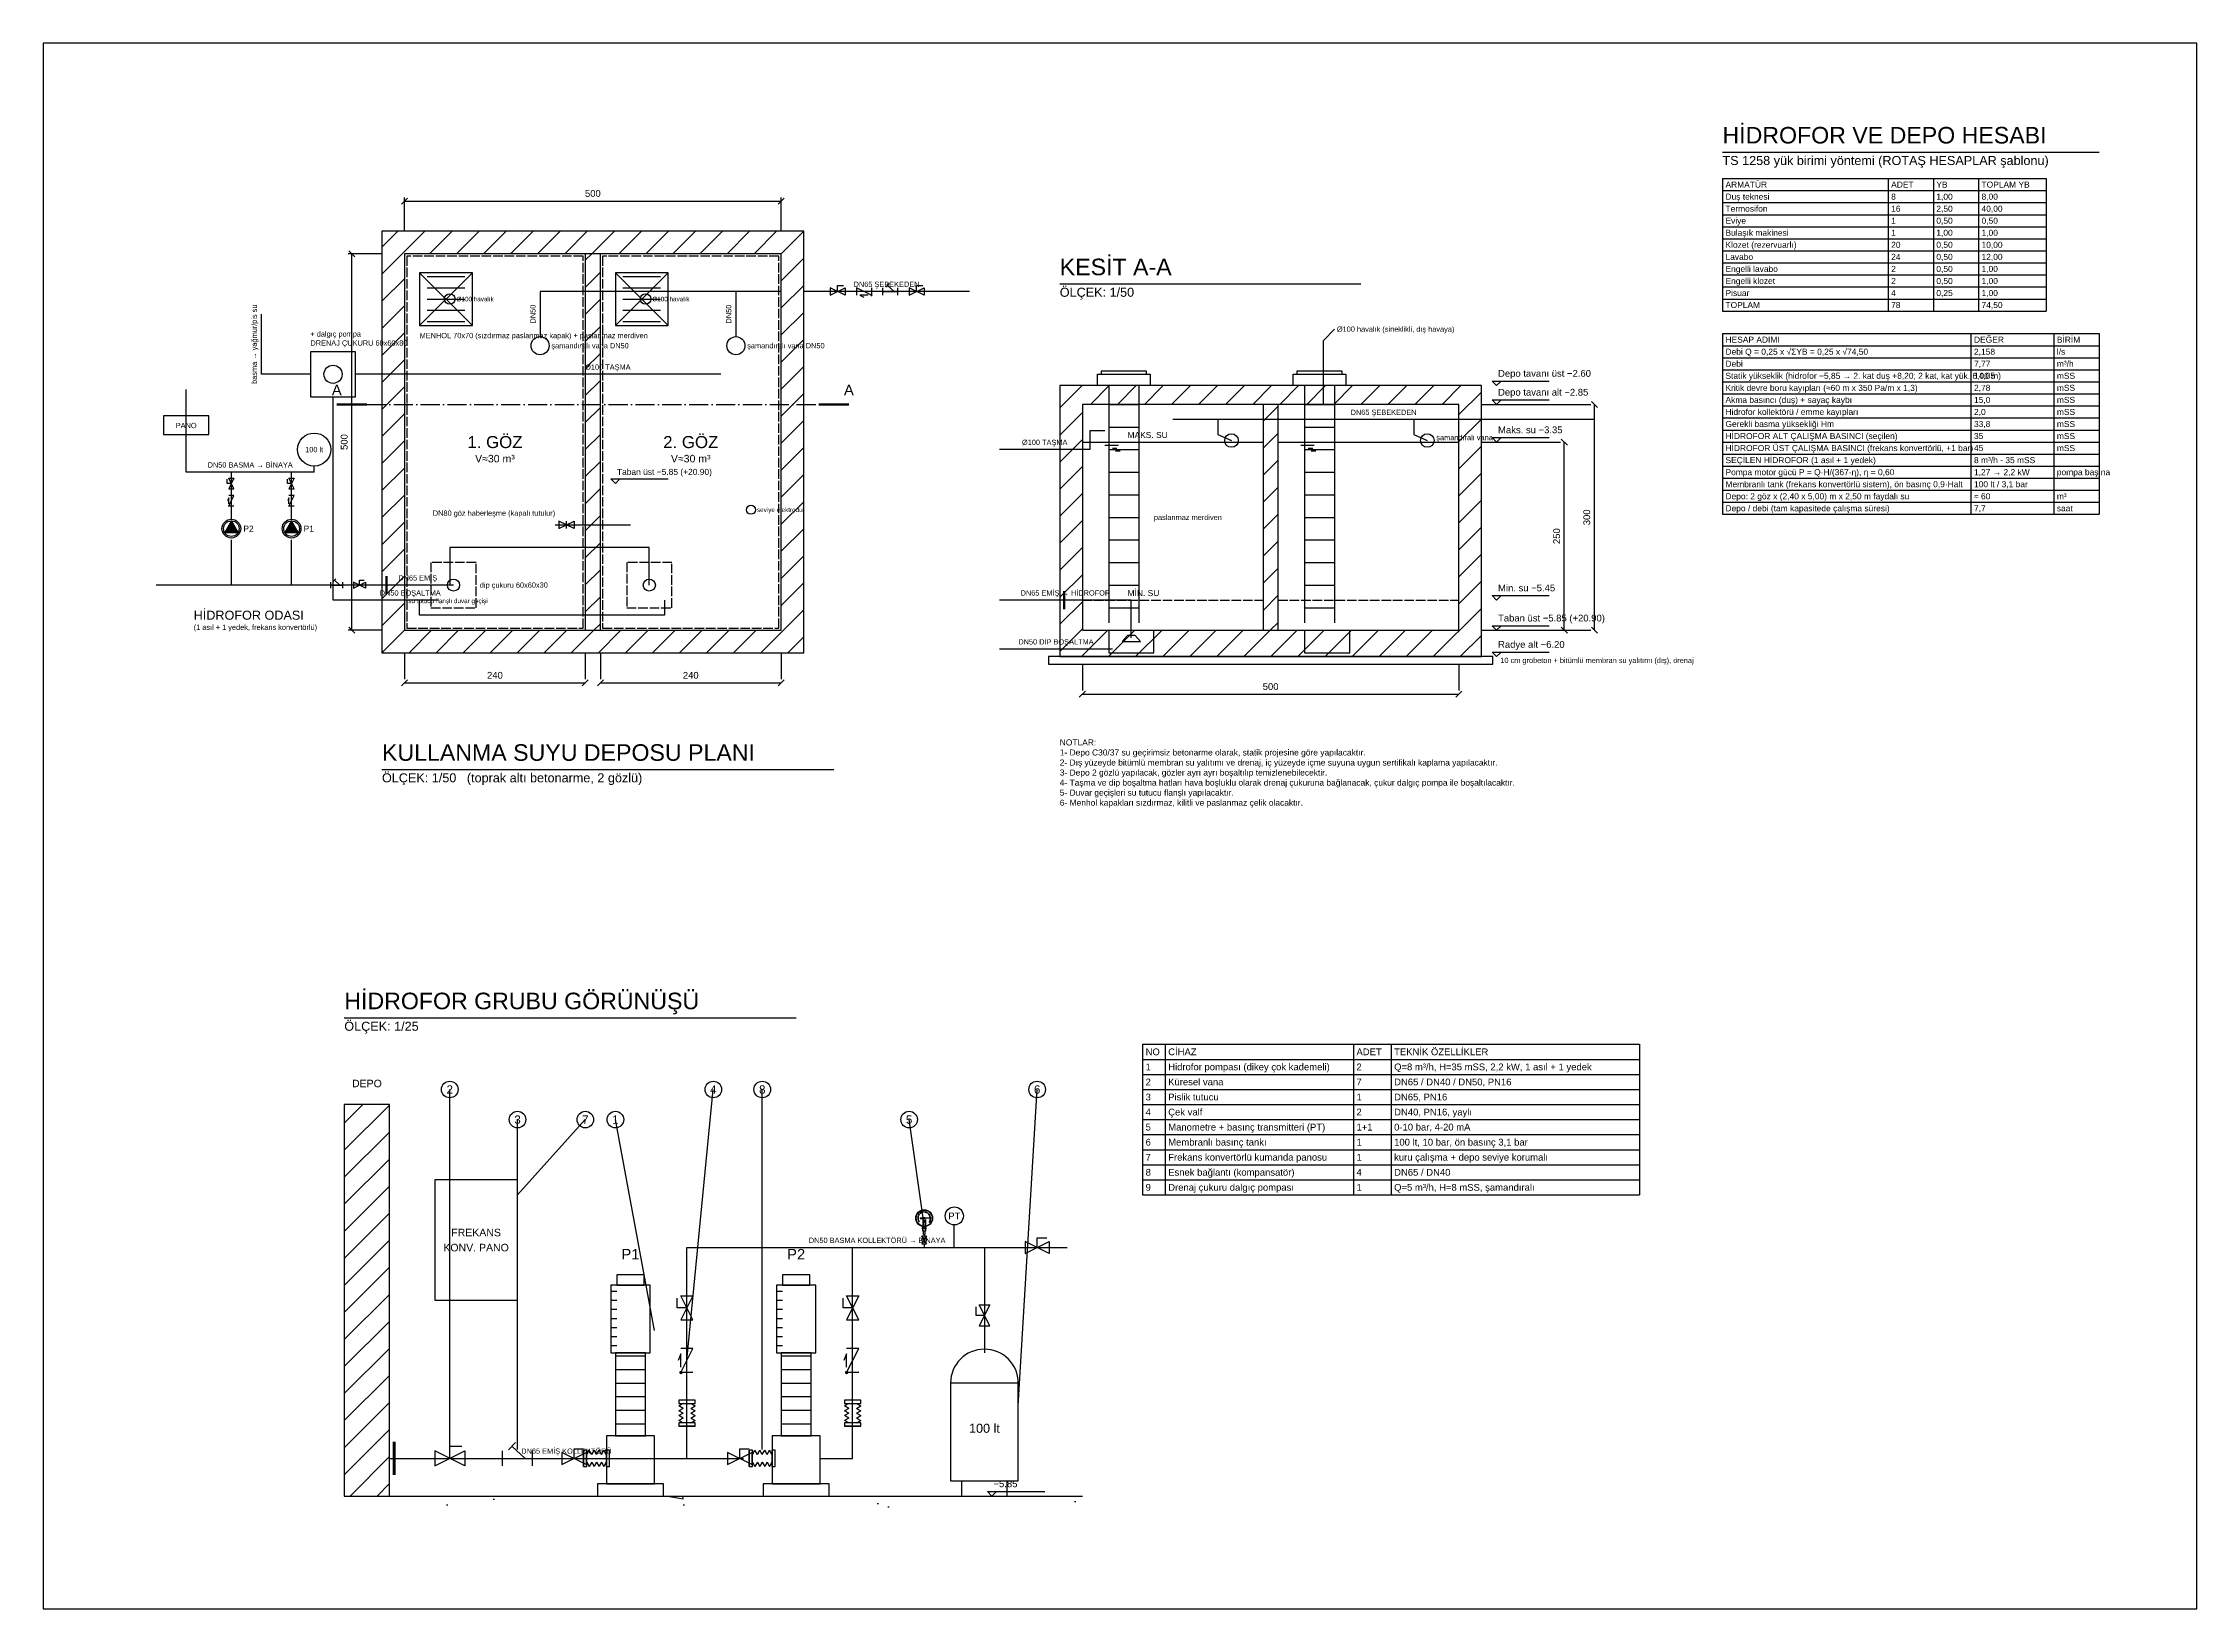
# Model space of a CAD drawing. Header units: centimetres. Extents: x -480 to 2380, y -1300 to 780.
import ezdxf
from ezdxf.enums import TextEntityAlignment as Align

# ---------------------------------------------------------------- set-up
doc = ezdxf.new("R2010")
doc.units = ezdxf.units.CM
doc.header["$LTSCALE"] = 10
doc.linetypes.add('DASHDOT', pattern=[3.556, 2.54, -0.508, 0, -0.508])
doc.linetypes.add('DASHED', pattern=[1.524, 1.27, -0.254])
for name, color, linetype in [('ROTAS-DEPO-BETONARME', 8, 'Continuous'), ('ROTAS-DEPO-SU', 5, 'Continuous'), ('ROTAS-DEPO-TARAMA', 8, 'Continuous'), ('ROTAS-DEPO-TASMA-BOSALTMA', 6, 'Continuous'), ('ROTAS-HESAP-TABLO', 7, 'Continuous'), ('ROTAS-HIDROFOR-BASMA', 1, 'Continuous'), ('ROTAS-HIDROFOR-CIHAZ', 3, 'Continuous'), ('ROTAS-HIDROFOR-EMIS', 4, 'Continuous'), ('ROTAS-KOT', 2, 'Continuous'), ('ROTAS-OLCU', 8, 'Continuous'), ('ROTAS-PAFTA-BASLIK', 7, 'Continuous'), ('ROTAS-PAFTA-CERCEVE', 8, 'Continuous'), ('ROTAS-TEMIZSU-BORU', 5, 'Continuous'), ('ROTAS-YAZI', 7, 'Continuous')]:
    doc.layers.add(name, color=color, linetype=linetype)
doc.styles.add('ROTAS', font='arial.ttf')

# ---------------------------------------------------------------- blocks, each defined once
blk = doc.blocks.new('ROTAS-KD-KELEBEK-VANA')
at = {"color": 1}
blk.add_line((0, -5), (0, 5), dxfattribs=at)
blk.add_lwpolyline([(-10, 5), (-10, -5), (10, 5), (10, -5), (-10, 5)], dxfattribs=at)
at = {"style": 'ROTAS', "flags": 1}
blk.add_attdef('CAP', (-8.35, -4.175), '', height=10, rotation=26.565, dxfattribs=at)
blk = doc.blocks.new('ROTAS-KD-KURESEL-VANA')
at = {"color": 1}
for p, q in [((0, 0), (0, 8)), ((0, 8), (8, 8))]:
    blk.add_line(p, q, dxfattribs=at)
blk.add_lwpolyline([(-10, 5), (-10, -5), (10, 5), (10, -5), (-10, 5)], dxfattribs=at)
at = {"style": 'ROTAS', "flags": 1}
blk.add_attdef('CAP', (-10.451, -0.006), '', height=10, dxfattribs=at)
blk = doc.blocks.new('ROTAS-KD-PISLIK-TUTUCU')
at = {"color": 1}
for p, q in [((-10, -5), (-10, 5)), ((-10, 0), (10, 0)), ((-6.051, 5.768), (-1.408, 10.47)), ((5.128, 0), (-3.725, 8.124)), ((10, -5), (10, 5))]:
    blk.add_line(p, q, dxfattribs=at)
at = {"style": 'ROTAS', "flags": 1}
blk.add_attdef('CAP', (9.335, 0), '', height=10, rotation=180, dxfattribs=at)
blk = doc.blocks.new('ROTAS-KD-CEKVALF')
blk.add_hatch(color=1).paths.add_polyline_path([(-11.408, 5), (-11.297, 5.548), (-10.996, 5.996), (-10.548, 6.297), (-10, 6.408), (-9.452, 6.297), (-9.004, 5.996), (-8.703, 5.548), (-8.592, 5), (-8.703, 4.452), (-9.004, 4.004), (-9.452, 3.703), (-10, 3.592), (-10.548, 3.703), (-10.996, 4.004), (-11.297, 4.452), (-11.408, 5)])
at = {"color": 1}
for p, q in [((-10, -5), (-10, 5)), ((-10, 5), (10, -5)), ((-5.6, 5), (5.6, 5)), ((5.6, 5), (0, 7.32)), ((10, -5), (10, 5))]:
    blk.add_line(p, q, dxfattribs=at)
at = {"style": 'ROTAS', "flags": 1}
blk.add_attdef('CAP', (-9.712, -4.899), '', height=10, dxfattribs=at)
blk = doc.blocks.new('ROTAS-POMPA')
blk.add_hatch(color=7).paths.add_polyline_path([(10.35, 0), (-4.95, 8.85), (-4.95, -8.85)])
blk.add_lwpolyline([(10.35, 0), (-4.95, 8.85), (-4.95, -8.85)], close=True)
for radius in [12.45, 10.35]:
    blk.add_circle((0, 0), radius)
blk = doc.blocks.new('ROTAS-KD-ESNEK-BAGLANTI')
at = {"color": 1}
for p, q in [((-10.752, -6.72), (-10.752, 6.72)), ((-8.064, 3.136), (-6.048, 6.72)), ((-4.032, 3.136), (-6.048, 6.72)), ((-4.032, 3.136), (-2.016, 6.72)), ((0, 3.136), (-2.016, 6.72)), ((0, 3.136), (2.016, 6.72)), ((4.032, 3.136), (2.016, 6.72)), ((4.032, 3.136), (6.048, 6.72)), ((8.064, 3.136), (6.048, 6.72)), ((-8.064, -3.136), (-6.048, -6.72)), ((-4.032, -3.136), (-6.048, -6.72)), ((-4.032, -3.136), (-2.016, -6.72)), ((0, -3.136), (-2.016, -6.72)), ((0, -3.136), (2.016, -6.72)), ((4.032, -3.136), (2.016, -6.72)), ((4.032, -3.136), (6.048, -6.72)), ((8.064, -3.136), (6.048, -6.72))]:
    blk.add_line(p, q, dxfattribs=at)
for points in [[(-8.064, 6.72), (-10.752, 6.72), (-10.752, -6.72), (-8.064, -6.72)], [(10.752, 6.72), (8.064, 6.72), (8.064, -6.72), (10.752, -6.72)]]:
    blk.add_lwpolyline(points, close=True, dxfattribs=at)
at = {"style": 'ROTAS', "flags": 1}
blk.add_attdef('CAP', (-9.327, 0), '', height=10, dxfattribs=at)
blk = doc.blocks.new('ROTAS-KD-MANOMETRE')
at = {"color": 1}
for p, q in [((-3.661, 19.205), (-4.505, 19.132)), ((-3.658, 19.849), (-4.503, 19.923)), ((-3.551, 18.571), (-4.37, 18.352)), ((-3.544, 20.483), (-4.363, 20.702)), ((-3.333, 17.965), (-4.101, 17.607)), ((-3.322, 21.087), (-4.09, 21.445)), ((-3.013, 17.406), (-3.707, 16.92)), ((-2.998, 21.644), (-3.692, 22.13)), ((-2.582, 22.135), (-3.182, 22.735)), ((-2.685, 19.723), (-0.554, 19.666)), ((-2.685, 19.723), (-2.685, 19.305)), ((-2.685, 19.305), (-0.568, 19.362)), ((-2.088, 22.547), (-2.574, 23.242)), ((-1.529, 22.867), (-1.887, 23.636)), ((-0.923, 23.085), (-1.142, 23.904)), ((-0.289, 23.195), (-0.362, 24.039)), ((0.355, 23.193), (0.429, 24.037)), ((4.529, 19.486), (0.55, 19.636)), ((4.529, 19.486), (0.561, 19.392)), ((0.989, 23.079), (1.208, 23.897)), ((1.593, 22.856), (1.951, 23.624)), ((2.15, 22.532), (2.636, 23.227)), ((2.641, 22.117), (3.241, 22.716)), ((3.038, 17.385), (3.733, 16.899)), ((3.053, 21.622), (3.748, 22.108)), ((3.362, 17.941), (4.131, 17.583)), ((3.373, 21.063), (4.142, 21.421)), ((3.585, 18.545), (4.403, 18.326)), ((3.591, 20.457), (4.41, 20.677)), ((3.699, 19.179), (4.543, 19.105)), ((3.701, 19.823), (4.545, 19.897)), ((-1.5, 7.776), (1.5, 7.776)), ((0, 5.151), (-1.5, 7.776)), ((0, 5.151), (-1.5, 2.526)), ((-1.5, 2.526), (1.5, 2.526)), ((-1.187, 12.488), (-1.187, 13.431)), ((1.221, 12.491), (-1.187, 12.488)), ((-0.872, 10.921), (-0.872, 12.491)), ((0.872, 10.921), (-0.872, 10.921)), ((0.89, 13.537), (-0.851, 13.534)), ((-0.698, 13.537), (-0.698, 13.979)), ((-0.523, 8.583), (-0.523, 10.921)), ((0.523, 8.583), (-0.523, 8.583)), ((-0.518, 12.602), (-0.518, 13.426)), ((0, 8.583), (0, 7.963)), ((1.5, 7.776), (0, 5.151)), ((1.5, 2.526), (0, 5.151)), ((0, 2.338), (0, 0)), ((0.523, 10.921), (0.523, 8.583)), ((0.558, 12.606), (0.558, 13.421)), ((0.698, 13.537), (0.698, 13.974)), ((0.872, 12.491), (0.872, 10.921)), ((1.221, 12.491), (1.221, 13.429))]:
    blk.add_line(p, q, dxfattribs=at)
blk.add_lwpolyline([(-0.793, 14.969), (-0.793, 18.563), (0.046, 16.766), (0.884, 18.563), (0.884, 14.969)], dxfattribs=at)
for centre, radius in [((0.02, 19.514), 5.581), ((0.02, 19.514), 5.302), ((-0.007, 19.488), 0.576), ((0, 5.151), 1.5)]:
    blk.add_circle(centre, radius, dxfattribs=at)
for centre, radius, start, end in [((-0.85, 12.961), 0.576, 54.699, 125.307), ((-0.85, 13.072), 0.576, 234.694, 305.301), ((0.015, 12.208), 1.329, 65.903, 113.651), ((0.015, 13.82), 1.329, 246.35, 294.097), ((0.891, 12.958), 0.576, 54.693, 125.301), ((0.891, 13.076), 0.576, 234.7, 305.307)]:
    blk.add_arc(centre, radius, start, end, dxfattribs=at)
at = {"style": 'ROTAS', "flags": 1}
blk.add_attdef('CAP', (0, 9.335), '', height=10, rotation=270, dxfattribs=at)

msp = doc.modelspace()

# ---------------------------------------------------------------- hatches: boundary and pattern name
at = {"layer": 'ROTAS-DEPO-TARAMA'}
h = msp.add_hatch(dxfattribs=at)
h.set_pattern_fill('ANSI31', scale=8)
h.paths.add_polyline_path([(-30, -30), (530, -30), (530, 530), (-30, 530)])
h.paths.add_polyline_path([(0, 0), (500, 0), (500, 500), (0, 500)], flags=16)
h = msp.add_hatch(dxfattribs=at)
h.set_pattern_fill('ANSI31', scale=8)
h.paths.add_polyline_path([(240, 0), (260, 0), (260, 500), (240, 500)])
h = msp.add_hatch(dxfattribs=at)
h.set_pattern_fill('ANSI31', scale=8)
h.paths.add_polyline_path([(870, -35), (1430, -35), (1430, 325), (870, 325)])
h.paths.add_polyline_path([(900, 0), (1400, 0), (1400, 300), (900, 300)], flags=16)
h = msp.add_hatch(dxfattribs=at)
h.set_pattern_fill('ANSI31', scale=8)
h.paths.add_polyline_path([(1140, 0), (1160, 0), (1160, 300), (1140, 300)])
h = msp.add_hatch(dxfattribs=at)
h.set_pattern_fill('ANSI31', scale=8)
h.paths.add_polyline_path([(-80, -1150), (-20, -1150), (-20, -630), (-80, -630)])
h = msp.add_hatch(dxfattribs=at)
h.set_pattern_fill('AR-CONC', scale=0.8)
h.paths.add_polyline_path([(-20, -1166), (900, -1166), (900, -1150), (-20, -1150)])

# ---------------------------------------------------------------- linework, layer by layer
at = {"layer": 'ROTAS-DEPO-BETONARME'}
for points in [[(-30, -30), (530, -30), (530, 530), (-30, 530)], [(0, 0), (500, 0), (500, 500), (0, 500)], [(240, 0), (260, 0), (260, 500), (240, 500)], [(870, -35), (1430, -35), (1430, 325), (870, 325)], [(900, 0), (1400, 0), (1400, 300), (900, 300)], [(1140, 0), (1160, 0), (1160, 300), (1140, 300)], [(855, -45), (1445, -45), (1445, -35), (855, -35)], [(-80, -1150), (-20, -1150), (-20, -630), (-80, -630)]]:
    msp.add_lwpolyline(points, close=True, dxfattribs=at)
for points in [[(935, 0), (935, -30), (995, -30), (995, 0)], [(1195, 0), (1195, -30), (1255, -30), (1255, 0)], [(-20, -1150), (900, -1150)]]:
    msp.add_lwpolyline(points, dxfattribs=at)
at = {"layer": 'ROTAS-DEPO-SU'}
for p, q in [((900, 250), (1140, 250)), ((930, 246), (948, 246)), ((940, 242), (946, 242)), ((950, 238), (944, 238)), ((1160, 250), (1400, 250)), ((1190, 246), (1208, 246)), ((1200, 242), (1206, 242)), ((1210, 238), (1204, 238))]:
    msp.add_line(p, q, dxfattribs=at)
at = {"layer": 'ROTAS-DEPO-SU', "linetype": 'DASHED'}
for p, q in [((900, 40), (1140, 40)), ((1160, 40), (1400, 40))]:
    msp.add_line(p, q, dxfattribs=at)
for points in [[(3, 3), (237, 3), (237, 497), (3, 497)], [(263, 3), (497, 3), (497, 497), (263, 497)]]:
    msp.add_lwpolyline(points, close=True, dxfattribs=at)
at = {"layer": 'ROTAS-DEPO-TASMA-BOSALTMA'}
for points in [[(-125, 340), (-190, 340), (-190, 420)], [(-30, 340), (-65, 340)], [(420, 340), (120, 340), (-30, 340)], [(-30, 40), (-95, 40), (-95, 310)], [(930, 265), (910, 265), (910, 240), (790, 240)], [(45, 40), (-30, 40)], [(345, 40), (345, 20), (20, 20), (20, 40)], [(940, -25), (790, -25)]]:
    msp.add_lwpolyline(points, dxfattribs=at)
at = {"layer": 'ROTAS-HESAP-TABLO'}
for p, q in [((1750, 600), (2180, 600)), ((1750, 600), (1750, 424)), ((1750, 584), (2180, 584)), ((1970, 600), (1970, 424)), ((2030, 600), (2030, 424)), ((2090, 600), (2090, 424)), ((2180, 600), (2180, 424)), ((1750, 568), (2180, 568)), ((1750, 552), (2180, 552)), ((1750, 536), (2180, 536)), ((1750, 520), (2180, 520)), ((1750, 504), (2180, 504)), ((1750, 488), (2180, 488)), ((1750, 472), (2180, 472)), ((1750, 456), (2180, 456)), ((1750, 440), (2180, 440)), ((1750, 424), (2180, 424)), ((1750, 394), (2250, 394)), ((1750, 394), (1750, 154)), ((1750, 378), (2250, 378)), ((2080, 394), (2080, 154)), ((2190, 394), (2190, 154)), ((2250, 394), (2250, 154)), ((1750, 362), (2250, 362)), ((1750, 346), (2250, 346)), ((1750, 330), (2250, 330)), ((1750, 314), (2250, 314)), ((1750, 298), (2250, 298)), ((1750, 282), (2250, 282)), ((1750, 266), (2250, 266)), ((1750, 250), (2250, 250)), ((1750, 234), (2250, 234)), ((1750, 218), (2250, 218)), ((1750, 202), (2250, 202)), ((1750, 186), (2250, 186)), ((1750, 170), (2250, 170)), ((1750, 154), (2250, 154)), ((980, -550), (1640, -550)), ((980, -550), (980, -750)), ((980, -570), (1640, -570)), ((1010, -550), (1010, -750)), ((1260, -550), (1260, -750)), ((1310, -550), (1310, -750)), ((1640, -550), (1640, -750)), ((980, -590), (1640, -590)), ((980, -610), (1640, -610)), ((980, -630), (1640, -630)), ((980, -650), (1640, -650)), ((980, -670), (1640, -670)), ((980, -690), (1640, -690)), ((980, -710), (1640, -710)), ((980, -730), (1640, -730)), ((980, -750), (1640, -750))]:
    msp.add_line(p, q, dxfattribs=at)
at = {"layer": 'ROTAS-HIDROFOR-BASMA'}
for points in [[(-120, 210), (-290, 210), (-290, 320)], [(-230, 148), (-230, 210)], [(-150, 148), (-150, 210)], [(-120, 210), (-120, 218)], [(332, -1100), (375, -1100), (375, -820)], [(375, -820), (880, -820)], [(552, -1100), (595, -1100), (595, -820)], [(770, -820), (770, -960)]]:
    msp.add_lwpolyline(points, dxfattribs=at)
at = {"layer": 'ROTAS-HIDROFOR-CIHAZ'}
for p, q in [((20, 405), (90, 475)), ((90, 405), (20, 475)), ((30, 470), (80, 470)), ((280, 405), (350, 475)), ((350, 405), (280, 475)), ((290, 470), (340, 470)), ((30, 455), (80, 455)), ((30, 440), (80, 440)), ((290, 455), (340, 455)), ((290, 440), (340, 440)), ((30, 425), (80, 425)), ((30, 410), (80, 410)), ((290, 425), (340, 425)), ((290, 410), (340, 410)), ((935, 325), (935, 10)), ((975, 325), (975, 10)), ((1195, 325), (1195, 10)), ((1235, 325), (1235, 10)), ((935, 300), (975, 300)), ((1195, 300), (1235, 300)), ((935, 270), (975, 270)), ((1080, 260), (1098, 252)), ((1195, 270), (1235, 270)), ((1340, 260), (1358, 252)), ((935, 240), (975, 240)), ((1195, 240), (1235, 240)), ((935, 210), (975, 210)), ((1195, 210), (1235, 210)), ((935, 180), (975, 180)), ((1195, 180), (1235, 180)), ((935, 150), (975, 150)), ((1195, 150), (1235, 150)), ((935, 120), (975, 120)), ((1195, 120), (1235, 120)), ((935, 90), (975, 90)), ((1195, 90), (1235, 90)), ((935, 60), (975, 60)), ((1195, 60), (1235, 60)), ((935, 30), (975, 30)), ((1195, 30), (1235, 30)), ((730, -820), (730, -790)), ((274, -878), (282, -878)), ((494, -878), (502, -878)), ((274, -890), (282, -890)), ((274, -902), (282, -902)), ((274, -914), (282, -914)), ((494, -890), (502, -890)), ((494, -902), (502, -902)), ((494, -914), (502, -914)), ((274, -926), (282, -926)), ((274, -938), (282, -938)), ((494, -926), (502, -926)), ((494, -938), (502, -938)), ((274, -950), (282, -950)), ((280, -964), (320, -964)), ((494, -950), (502, -950)), ((500, -964), (540, -964)), ((280, -982), (320, -982)), ((280, -1000), (320, -1000)), ((500, -982), (540, -982)), ((500, -1000), (540, -1000)), ((280, -1018), (320, -1018)), ((500, -1018), (540, -1018)), ((280, -1036), (320, -1036)), ((280, -1054), (320, -1054)), ((500, -1036), (540, -1036)), ((500, -1054), (540, -1054)), ((740, -1150), (740, -1130)), ((800, -1150), (800, -1130))]:
    msp.add_line(p, q, dxfattribs=at)
for points in [[(20, 405), (90, 405), (90, 475), (20, 475)], [(280, 405), (350, 405), (350, 475), (280, 475)], [(-125, 310), (-65, 310), (-65, 370), (-125, 370)], [(925, 340), (985, 340), (985, 344), (925, 344)], [(1185, 340), (1245, 340), (1245, 344), (1185, 344)], [(-320, 260), (-260, 260), (-260, 285), (-320, 285)], [(953, -15), (977, -15), (970, -7), (960, -7)], [(40, -890), (150, -890), (150, -730), (40, -730)], [(282, -870), (318, -870), (318, -856), (282, -856)], [(502, -870), (538, -870), (538, -856), (502, -856)], [(274, -960), (326, -960), (326, -870), (274, -870)], [(494, -960), (546, -960), (546, -870), (494, -870)], [(280, -1070), (320, -1070), (320, -960), (280, -960)], [(500, -1070), (540, -1070), (540, -960), (500, -960)], [(725, -1130), (815, -1130), (815, -1000), (725, -1000)], [(268, -1134), (332, -1134), (332, -1070), (268, -1070)], [(488, -1134), (552, -1134), (552, -1070), (488, -1070)], [(256, -1150), (344, -1150), (344, -1134), (256, -1134)], [(476, -1150), (564, -1150), (564, -1134), (476, -1134)]]:
    msp.add_lwpolyline(points, close=True, dxfattribs=at)
for points in [[(1220, 300), (1220, 385), (1235, 400)], [(920, 325), (920, 340), (990, 340), (990, 325)], [(1180, 325), (1180, 340), (1250, 340), (1250, 325)]]:
    msp.add_lwpolyline(points, dxfattribs=at)
at = {"layer": 'ROTAS-HIDROFOR-CIHAZ', "linetype": 'DASHED'}
for points in [[(35, 30), (95, 30), (95, 90), (35, 90)], [(295, 30), (355, 30), (355, 90), (295, 90)]]:
    msp.add_lwpolyline(points, close=True, dxfattribs=at)
at = {"layer": 'ROTAS-HIDROFOR-CIHAZ'}
for points, const_width in [([(-24, 48), (-24, 72)], 3), ([(876, 28), (876, 52)], 3), ([(-14, -1122), (-14, -1078)], 4)]:
    msp.add_lwpolyline(points, dxfattribs=dict(at, const_width=const_width))
for centre, radius in [((60, 440), 7), ((320, 440), 7), ((180, 378), 12), ((440, 378), 12), ((-95, 340), 12), ((-120, 240), 22), ((1098, 252), 9), ((1358, 252), 9), ((460, 160), 6), ((65, 60), 8), ((325, 60), 8), ((730, -778), 12)]:
    msp.add_circle(centre, radius, dxfattribs=at)
msp.add_arc((770, -1000), 45, 0, 180, dxfattribs=at)
at = {"layer": 'ROTAS-HIDROFOR-EMIS'}
for points in [[(-230, 60), (-230, 120)], [(-150, 60), (-150, 120)], [(200, 140), (300, 140)], [(325, 60), (325, 110), (60, 110), (60, 60)], [(-30, 60), (-330, 60)], [(65, 60), (-30, 60)], [(965, -10), (965, 40), (790, 40)], [(-20, -1100), (450, -1100)]]:
    msp.add_lwpolyline(points, dxfattribs=at)
at = {"layer": 'ROTAS-KOT'}
for p, q in [((1444, 331), (1520, 331)), ((1444, 306), (1520, 306)), ((1444, 256), (1520, 256)), ((274, 201), (350, 201)), ((1444, 46), (1520, 46)), ((1444, 6), (1520, 6)), ((1444, -29), (1520, -29)), ((774, -1144), (850, -1144))]:
    msp.add_line(p, q, dxfattribs=at)
for points in [[(1444, 331), (1450, 325), (1456, 331)], [(1444, 306), (1450, 300), (1456, 306)], [(1444, 256), (1450, 250), (1456, 256)], [(274, 201), (280, 195), (286, 201)], [(1444, 46), (1450, 40), (1456, 46)], [(1444, 6), (1450, 0), (1456, 6)], [(1444, -29), (1450, -35), (1456, -29)], [(774, -1144), (780, -1150), (786, -1144)]]:
    msp.add_lwpolyline(points, dxfattribs=at)
at = {"layer": 'ROTAS-OLCU'}
for p, q in [((-4, 566), (4, 574)), ((0, 530), (0, 575)), ((496, 566), (504, 574)), ((500, 530), (500, 575)), ((0, 570), (500, 570)), ((-30, 500), (-75, 500)), ((-66, 496), (-74, 504)), ((-70, 0), (-70, 500)), ((1430, 300), (1575, 300)), ((1584, 296), (1576, 304)), ((1580, 0), (1580, 300)), ((1430, 250), (1535, 250)), ((1544, 246), (1536, 254)), ((1540, 0), (1540, 250)), ((-30, 0), (-75, 0)), ((-66, -4), (-74, 4)), ((1430, 0), (1575, 0)), ((1430, 0), (1535, 0)), ((1544, -4), (1536, 4)), ((1584, -4), (1576, 4)), ((0, -30), (0, -65)), ((240, -30), (240, -65)), ((260, -30), (260, -65)), ((500, -30), (500, -65)), ((900, -45), (900, -80)), ((1400, -45), (1400, -80)), ((-4, -74), (4, -66)), ((0, -70), (240, -70)), ((236, -74), (244, -66)), ((256, -74), (264, -66)), ((260, -70), (500, -70)), ((496, -74), (504, -66)), ((896, -89), (904, -81)), ((900, -85), (1400, -85)), ((1396, -89), (1404, -81))]:
    msp.add_line(p, q, dxfattribs=at)
at = {"layer": 'ROTAS-PAFTA-BASLIK'}
for p, q in [((1750, 635), (2250, 635)), ((870, 460), (1270, 460)), ((-30, -185), (570, -185)), ((-80, -515), (520, -515))]:
    msp.add_line(p, q, dxfattribs=at)
at = {"layer": 'ROTAS-PAFTA-BASLIK', "linetype": 'DASHDOT'}
msp.add_line((-50, 300), (550, 300), dxfattribs=at)
at = {"layer": 'ROTAS-PAFTA-BASLIK', "const_width": 3}
for points in [[(-90, 300), (-50, 300)], [(590, 300), (550, 300)]]:
    msp.add_lwpolyline(points, dxfattribs=at)
at = {"layer": 'ROTAS-PAFTA-CERCEVE'}
msp.add_lwpolyline([(-480, -1300), (2380, -1300), (2380, 780), (-480, 780)], close=True, dxfattribs=at)
at = {"layer": 'ROTAS-TEMIZSU-BORU'}
for points in [[(500, 450), (180, 450)], [(180, 450), (180, 390)], [(440, 450), (440, 390)], [(750, 450), (530, 450)], [(1580, 280), (1020, 280)], [(1080, 280), (1080, 260)], [(1340, 280), (1340, 260)]]:
    msp.add_lwpolyline(points, dxfattribs=at)
at = {"layer": 'ROTAS-YAZI'}
for p, q in [((60, -1088), (60, -610)), ((375, -970), (410, -610)), ((475, -1088), (475, -610)), ((815, -1030), (840, -610)), ((150, -1088), (150, -650)), ((150, -750), (240, -650)), ((332, -930), (280, -650)), ((690, -790), (670, -650))]:
    msp.add_line(p, q, dxfattribs=at)
for centre in [(60, -610), (410, -610), (475, -610), (840, -610), (150, -650), (240, -650), (280, -650), (670, -650)]:
    msp.add_circle(centre, 11, dxfattribs=at)

# ---------------------------------------------------------------- block references
at = {"layer": 'ROTAS-HIDROFOR-CIHAZ'}
for name, p in [('ROTAS-KD-KURESEL-VANA', (575, 450)), ('ROTAS-KD-PISLIK-TUTUCU', (645, 450)), ('ROTAS-KD-KURESEL-VANA', (680, 450)), ('ROTAS-KD-KELEBEK-VANA', (215, 140))]:
    msp.add_blockref(name, p, dxfattribs=at)
for name, p, rotation in [('ROTAS-KD-CEKVALF', (610, 450), 180), ('ROTAS-POMPA', (-230, 135), 90), ('ROTAS-POMPA', (-150, 135), 90)]:
    msp.add_blockref(name, p, dxfattribs=dict(at, rotation=rotation))
at = {"layer": 'ROTAS-HIDROFOR-CIHAZ', "rotation": 90}
for name, p, xscale, yscale in [('ROTAS-KD-KURESEL-VANA', (-230, 195), 0.7, 0.7), ('ROTAS-KD-KURESEL-VANA', (-150, 195), 0.7, 0.7), ('ROTAS-KD-CEKVALF', (-230, 172), 0.7, 0.7), ('ROTAS-KD-CEKVALF', (-150, 172), 0.7, 0.7), ('ROTAS-KD-KURESEL-VANA', (375, -900), 1.6, 1.6), ('ROTAS-KD-KURESEL-VANA', (595, -900), 1.6, 1.6), ('ROTAS-KD-KURESEL-VANA', (770, -910), 1.4, 1.4), ('ROTAS-KD-CEKVALF', (375, -970), 1.6, 1.6), ('ROTAS-KD-CEKVALF', (595, -970), 1.6, 1.6), ('ROTAS-KD-ESNEK-BAGLANTI', (375, -1040), 1.6, 1.6), ('ROTAS-KD-ESNEK-BAGLANTI', (595, -1040), 1.6, 1.6)]:
    msp.add_blockref(name, p, dxfattribs=dict(at, xscale=xscale, yscale=yscale))
at = {"layer": 'ROTAS-HIDROFOR-CIHAZ'}
for name, p, xscale, yscale in [('ROTAS-KD-PISLIK-TUTUCU', (-90, 60), 0.8, 0.8), ('ROTAS-KD-KURESEL-VANA', (-60, 60), 0.8, 0.8), ('ROTAS-KD-MANOMETRE', (690, -820), 2, 2), ('ROTAS-KD-KURESEL-VANA', (840, -820), 1.6, 1.6), ('ROTAS-KD-KURESEL-VANA', (60, -1100), 2, 2), ('ROTAS-KD-PISLIK-TUTUCU', (150, -1100), 2, 2), ('ROTAS-KD-KURESEL-VANA', (225, -1100), 1.6, 1.6), ('ROTAS-KD-ESNEK-BAGLANTI', (255, -1100), 1.6, 1.6), ('ROTAS-KD-KURESEL-VANA', (445, -1100), 1.6, 1.6), ('ROTAS-KD-ESNEK-BAGLANTI', (475, -1100), 1.6, 1.6)]:
    msp.add_blockref(name, p, dxfattribs=dict(at, xscale=xscale, yscale=yscale))

# ---------------------------------------------------------------- texts
at = {"layer": 'ROTAS-DEPO-SU', "style": 'ROTAS'}
for s, p in [('MAKS. SU', (960, 253)), ('MİN. SU', (960, 43))]:
    msp.add_text(s, height=8, dxfattribs=at).set_placement(p, align=Align.BOTTOM_LEFT)
at = {"layer": 'ROTAS-DEPO-TASMA-BOSALTMA', "style": 'ROTAS'}
for s, rotation, p in [('basma → yağmur/pis su', 90, (-194, 380)), ('Ø100 TAŞMA', 360, (270, 344)), ('Ø100 TAŞMA', 360, (850, 244)), ('DN50 BOŞALTMA', 360, (7.5, 44)), ('DN50 DİP BOŞALTMA', 360, (865, -21))]:
    msp.add_text(s, height=7, rotation=rotation, dxfattribs=at).set_placement(p, align=Align.BOTTOM_CENTER)
at = {"layer": 'ROTAS-HESAP-TABLO', "style": 'ROTAS'}
for s, height, p in [('ARMATÜR', 8, (1754, 592)), ('Duş teknesi', 8, (1754, 576)), ('ADET', 8, (1974, 592)), ('8', 8, (1974, 576)), ('YB', 8, (2034, 592)), ('1,00', 8, (2034, 576)), ('TOPLAM YB', 8, (2094, 592)), ('8,00', 8, (2094, 576)), ('Termosifon', 8, (1754, 560)), ('Eviye', 8, (1754, 544)), ('16', 8, (1974, 560)), ('1', 8, (1974, 544)), ('0,50', 8, (2034, 544)), ('2,50', 8, (2034, 560)), ('40,00', 8, (2094, 560)), ('0,50', 8, (2094, 544)), ('Bulaşık makinesi', 8, (1754, 528)), ('Klozet (rezervuarlı)', 8, (1754, 512)), ('20', 8, (1974, 512)), ('1', 8, (1974, 528)), ('0,50', 8, (2034, 512)), ('1,00', 8, (2034, 528)), ('1,00', 8, (2094, 528)), ('10,00', 8, (2094, 512)), ('Lavabo', 8, (1754, 496)), ('24', 8, (1974, 496)), ('0,50', 8, (2034, 496)), ('12,00', 8, (2094, 496)), ('Engelli lavabo', 8, (1754, 480)), ('Engelli klozet', 8, (1754, 464)), ('2', 8, (1974, 480)), ('2', 8, (1974, 464)), ('0,50', 8, (2034, 480)), ('0,50', 8, (2034, 464)), ('1,00', 8, (2094, 480)), ('1,00', 8, (2094, 464)), ('TOPLAM', 8, (1754, 432)), ('Pisuar', 8, (1754, 448)), ('4', 8, (1974, 448)), ('78', 8, (1974, 432)), ('0,25', 8, (2034, 448)), ('74,50', 8, (2094, 432)), ('1,00', 8, (2094, 448)), ('HESAP ADIMI', 8, (1754, 386)), ('Debi Q = 0,25 x √ΣYB = 0,25 x √74,50', 8, (1754, 370)), ('2,158', 8, (2084, 370)), ('DEĞER', 8, (2084, 386)), ('l/s', 8, (2194, 370)), ('BİRİM', 8, (2194, 386)), ('Debi', 8, (1754, 354)), ('7,77', 8, (2084, 354)), ('m³/h', 8, (2194, 354)), ('Statik yükseklik (hidrofor −5,85 → 2. kat duş +8,20; 2 kat, kat yük. 6,00 m)', 8, (1754, 338)), ('Kritik devre boru kayıpları (≈60 m x 350 Pa/m x 1,3)', 8, (1754, 322)), ('2,78', 8, (2084, 322)), ('14,05', 8, (2084, 338)), ('mSS', 8, (2194, 338)), ('mSS', 8, (2194, 322)), ('Akma basıncı (duş) + sayaç kaybı', 8, (1754, 306)), ('Hidrofor kollektörü / emme kayıpları', 8, (1754, 290)), ('2,0', 8, (2084, 290)), ('15,0', 8, (2084, 306)), ('mSS', 8, (2194, 306)), ('mSS', 8, (2194, 290)), ('Gerekli basma yüksekliği Hm', 8, (1754, 274)), ('HİDROFOR ALT ÇALIŞMA BASINCI (seçilen)', 8, (1754, 258)), ('33,8', 8, (2084, 274)), ('35', 8, (2084, 258)), ('mSS', 8, (2194, 274)), ('mSS', 8, (2194, 258)), ('SEÇİLEN HİDROFOR (1 asıl + 1 yedek)', 8, (1754, 226)), ('HİDROFOR ÜST ÇALIŞMA BASINCI (frekans konvertörlü, +1 bar)', 8, (1754, 242)), ('45', 8, (2084, 242)), ('8 m³/h - 35 mSS', 8, (2084, 226)), ('mSS', 8, (2194, 242)), ('Pompa motor gücü P = Q·H/(367·η), η = 0,60', 8, (1754, 210)), ('1,27 → 2,2 kW', 8, (2084, 210)), ('pompa başına', 8, (2194, 210)), ('Membranlı tank (frekans konvertörlü sistem), ön basınç 0,9·Halt', 8, (1754, 194)), ('Depo: 2 göz x (2,40 x 5,00) m x 2,50 m faydalı su', 8, (1754, 178)), ('≈ 60', 8, (2084, 178)), ('100 lt / 3,1 bar', 8, (2084, 194)), ('m³', 8, (2194, 178)), ('Depo / debi (tam kapasitede çalışma süresi)', 8, (1754, 162)), ('7,7', 8, (2084, 162)), ('saat', 8, (2194, 162)), ('NO', 9, (984, -560)), ('CİHAZ', 9, (1014, -560)), ('ADET', 9, (1264, -560)), ('TEKNİK ÖZELLİKLER', 9, (1314, -560)), ('2', 9, (984, -600)), ('1', 9, (984, -580)), ('Hidrofor pompası (dikey çok kademeli)', 9, (1014, -580)), ('Küresel vana', 9, (1014, -600)), ('2', 9, (1264, -580)), ('7', 9, (1264, -600)), ('Q=8 m³/h, H=35 mSS, 2,2 kW, 1 asıl + 1 yedek', 9, (1314, -580)), ('DN65 / DN40 / DN50, PN16', 9, (1314, -600)), ('3', 9, (984, -620)), ('Pislik tutucu', 9, (1014, -620)), ('1', 9, (1264, -620)), ('DN65, PN16', 9, (1314, -620)), ('4', 9, (984, -640)), ('5', 9, (984, -660)), ('Çek valf', 9, (1014, -640)), ('Manometre + basınç transmitteri (PT)', 9, (1014, -660)), ('2', 9, (1264, -640)), ('1+1', 9, (1264, -660)), ('0-10 bar, 4-20 mA', 9, (1314, -660)), ('DN40, PN16, yaylı', 9, (1314, -640)), ('6', 9, (984, -680)), ('Membranlı basınç tankı', 9, (1014, -680)), ('1', 9, (1264, -680)), ('100 lt, 10 bar, ön basınç 3,1 bar', 9, (1314, -680)), ('7', 9, (984, -700)), ('Frekans konvertörlü kumanda panosu', 9, (1014, -700)), ('Esnek bağlantı (kompansatör)', 9, (1014, -720)), ('1', 9, (1264, -700)), ('kuru çalışma + depo seviye korumalı', 9, (1314, -700)), ('8', 9, (984, -720)), ('9', 9, (984, -740)), ('Drenaj çukuru dalgıç pompası', 9, (1014, -740)), ('4', 9, (1264, -720)), ('1', 9, (1264, -740)), ('Q=5 m³/h, H=8 mSS, şamandıralı', 9, (1314, -740)), ('DN65 / DN40', 9, (1314, -720))]:
    msp.add_text(s, height=height, dxfattribs=at).set_placement(p, align=Align.MIDDLE_LEFT)
at = {"layer": 'ROTAS-HIDROFOR-BASMA', "style": 'ROTAS'}
msp.add_text('DN50 BASMA → BİNAYA', height=7, rotation=360, dxfattribs=at).set_placement((-205, 214), align=Align.BOTTOM_CENTER)
msp.add_text('DN50 BASMA KOLLEKTÖRÜ → BİNAYA', height=7, dxfattribs=at).set_placement((627.5, -816), align=Align.BOTTOM_CENTER)
at = {"layer": 'ROTAS-HIDROFOR-CIHAZ', "style": 'ROTAS'}
for s, height, p in [('PANO', 7, (-290, 272)), ('100 lt', 7, (-120, 240)), ('FREKANS', 10, (95, -800)), ('PT', 9, (730, -778)), ('KONV. PANO', 10, (95, -820)), ('100 lt', 12, (770, -1060))]:
    msp.add_text(s, height=height, dxfattribs=at).set_placement(p, align=Align.MIDDLE_CENTER)
for s, p in [('P2', (-214, 135)), ('P1', (-134, 135))]:
    msp.add_text(s, height=8, dxfattribs=at).set_placement(p, align=Align.MIDDLE_LEFT)
for s, p in [('P1', (300, -840)), ('P2', (520, -840))]:
    msp.add_text(s, height=14, dxfattribs=at).set_placement(p, align=Align.BOTTOM_CENTER)
at = {"layer": 'ROTAS-HIDROFOR-EMIS', "style": 'ROTAS'}
for s, p in [('DN65 EMİŞ', (17.5, 64)), ('DN65 EMİŞ → HİDROFOR', (877.5, 44))]:
    msp.add_text(s, height=7, rotation=360, dxfattribs=at).set_placement(p, align=Align.BOTTOM_CENTER)
msp.add_text('DN65 EMİŞ KOLLEKTÖRÜ', height=7, dxfattribs=at).set_placement((215, -1096), align=Align.BOTTOM_CENTER)
at = {"layer": 'ROTAS-KOT', "style": 'ROTAS'}
for s, height, p in [('Depo tavanı üst −2.60', 9, (1452, 334)), ('Depo tavanı alt −2.85', 9, (1452, 309)), ('Maks. su −3.35', 9, (1452, 259)), ('Taban üst −5.85 (+20.90)', 8, (282, 204)), ('Min. su −5.45', 9, (1452, 49)), ('Taban üst −5.85 (+20.90)', 9, (1452, 9)), ('Radye alt −6.20', 9, (1452, -26)), ('−5.85', 9, (782, -1141))]:
    msp.add_text(s, height=height, dxfattribs=at).set_placement(p, align=Align.BOTTOM_LEFT)
at = {"layer": 'ROTAS-OLCU', "style": 'ROTAS'}
for s, p in [('500', (250, 573)), ('240', (120, -67)), ('240', (380, -67)), ('500', (1150, -82))]:
    msp.add_text(s, height=9, dxfattribs=at).set_placement(p, align=Align.BOTTOM_CENTER)
for s, p in [('500', (-73, 250)), ('300', (1577, 150)), ('250', (1537, 125))]:
    msp.add_text(s, height=9, rotation=90, dxfattribs=at).set_placement(p, align=Align.BOTTOM_CENTER)
at = {"layer": 'ROTAS-PAFTA-BASLIK', "style": 'ROTAS'}
for s, p in [('HİDROFOR VE DEPO HESABI', (1750, 640)), ('KESİT A-A', (870, 465)), ('KULLANMA SUYU DEPOSU PLANI', (-30, -180)), ('HİDROFOR GRUBU GÖRÜNÜŞÜ', (-80, -510))]:
    msp.add_text(s, height=22, dxfattribs=at).set_placement(p, align=Align.BOTTOM_LEFT)
for s, p in [('TS 1258 yük birimi yöntemi (ROTAŞ HESAPLAR şablonu)', (1750, 630)), ('ÖLÇEK: 1/50', (870, 455)), ('ÖLÇEK: 1/50   (toprak altı betonarme, 2 gözlü)', (-30, -190)), ('ÖLÇEK: 1/25', (-80, -520))]:
    msp.add_text(s, height=12, dxfattribs=at).set_placement(p, align=Align.TOP_LEFT)
for p in [(-90, 308), (590, 308)]:
    msp.add_text('A', height=14, dxfattribs=at).set_placement(p, align=Align.BOTTOM_CENTER)
at = {"layer": 'ROTAS-TEMIZSU-BORU', "style": 'ROTAS'}
for s, rotation, p in [('DN65 ŞEBEKEDEN', 360, (640, 454)), ('DN50', 90, (176, 420)), ('DN50', 90, (436, 420)), ('DN65 ŞEBEKEDEN', 360, (1300, 284))]:
    msp.add_text(s, height=7, rotation=rotation, dxfattribs=at).set_placement(p, align=Align.BOTTOM_CENTER)
at = {"layer": 'ROTAS-YAZI', "style": 'ROTAS'}
for s, height, p in [('Ø100 havalık', 6, (69, 440)), ('Ø100 havalık', 6, (329, 440)), ('Ø100 havalık (sineklikli, dış havaya)', 7, (1238, 400)), ('şamandıralı vana DN50', 7, (195, 378)), ('şamandıralı vana DN50', 7, (455, 378)), ('şamandıralı vana', 7, (1370, 256)), ('seviye elektrodu', 6, (468, 160)), ('paslanmaz merdiven', 7, (995, 150)), ('dip çukuru 60x60x30', 7, (100, 60)), ('HİDROFOR ODASI', 12, (-280, 20)), ('(1 asıl + 1 yedek, frekans konvertörlü)', 7, (-280, 4)), ('10 cm grobeton + bitümlü membran su yalıtımı (dış), drenaj', 7, (1455, -40))]:
    msp.add_text(s, height=height, dxfattribs=at).set_placement(p, align=Align.MIDDLE_LEFT)
for s, p in [('+ dalgıç pompa', (-125, 388)), ('DRENAJ ÇUKURU 60x60x80', (-125, 376))]:
    msp.add_text(s, height=7, dxfattribs=at).set_placement(p, align=Align.BOTTOM_LEFT)
for s, height, p in [('MENHOL 70x70 (sızdırmaz paslanmaz kapak) + paslanmaz merdiven', 7, (20, 395)), ('su tutucu flanşlı duvar geçişi', 6, (5, 42))]:
    msp.add_text(s, height=height, dxfattribs=at).set_placement(p, align=Align.TOP_LEFT)
for s, height, p in [('1. GÖZ', 16, (120, 250)), ('2. GÖZ', 16, (380, 250)), ('V≈30 m³', 10, (120, 228)), ('V≈30 m³', 10, (380, 228)), ('2', 11, (60, -610)), ('4', 11, (410, -610)), ('8', 11, (475, -610)), ('6', 11, (840, -610)), ('3', 11, (150, -650)), ('7', 11, (240, -650)), ('1', 11, (280, -650)), ('5', 11, (670, -650))]:
    msp.add_text(s, height=height, dxfattribs=at).set_placement(p, align=Align.MIDDLE_CENTER)
msp.add_text('DN80 göz haberleşme (kapalı tutulur)', height=7, dxfattribs=at).set_placement((200, 150), align=Align.BOTTOM_RIGHT)
msp.add_text('DEPO', height=10, dxfattribs=at).set_placement((-50, -610), align=Align.BOTTOM_CENTER)
at = {"layer": 'ROTAS-YAZI', "insert": (870, -145), "char_height": 8, "width": 700, "attachment_point": 1, "style": 'ROTAS'}
msp.add_mtext('NOTLAR:\\P1- Depo C30/37 su geçirimsiz betonarme olarak, statik projesine göre yapılacaktır.\\P2- Dış yüzeyde bitümlü membran su yalıtımı ve drenaj, iç yüzeyde içme suyuna uygun sertifikalı kaplama yapılacaktır.\\P3- Depo 2 gözlü yapılacak, gözler ayrı ayrı boşaltılıp temizlenebilecektir.\\P4- Taşma ve dip boşaltma hatları hava boşluklu olarak drenaj çukuruna bağlanacak, çukur dalgıç pompa ile boşaltılacaktır.\\P5- Duvar geçişleri su tutucu flanşlı yapılacaktır.\\P6- Menhol kapakları sızdırmaz, kilitli ve paslanmaz çelik olacaktır.', dxfattribs=at)

doc.saveas('drawing.dxf')
